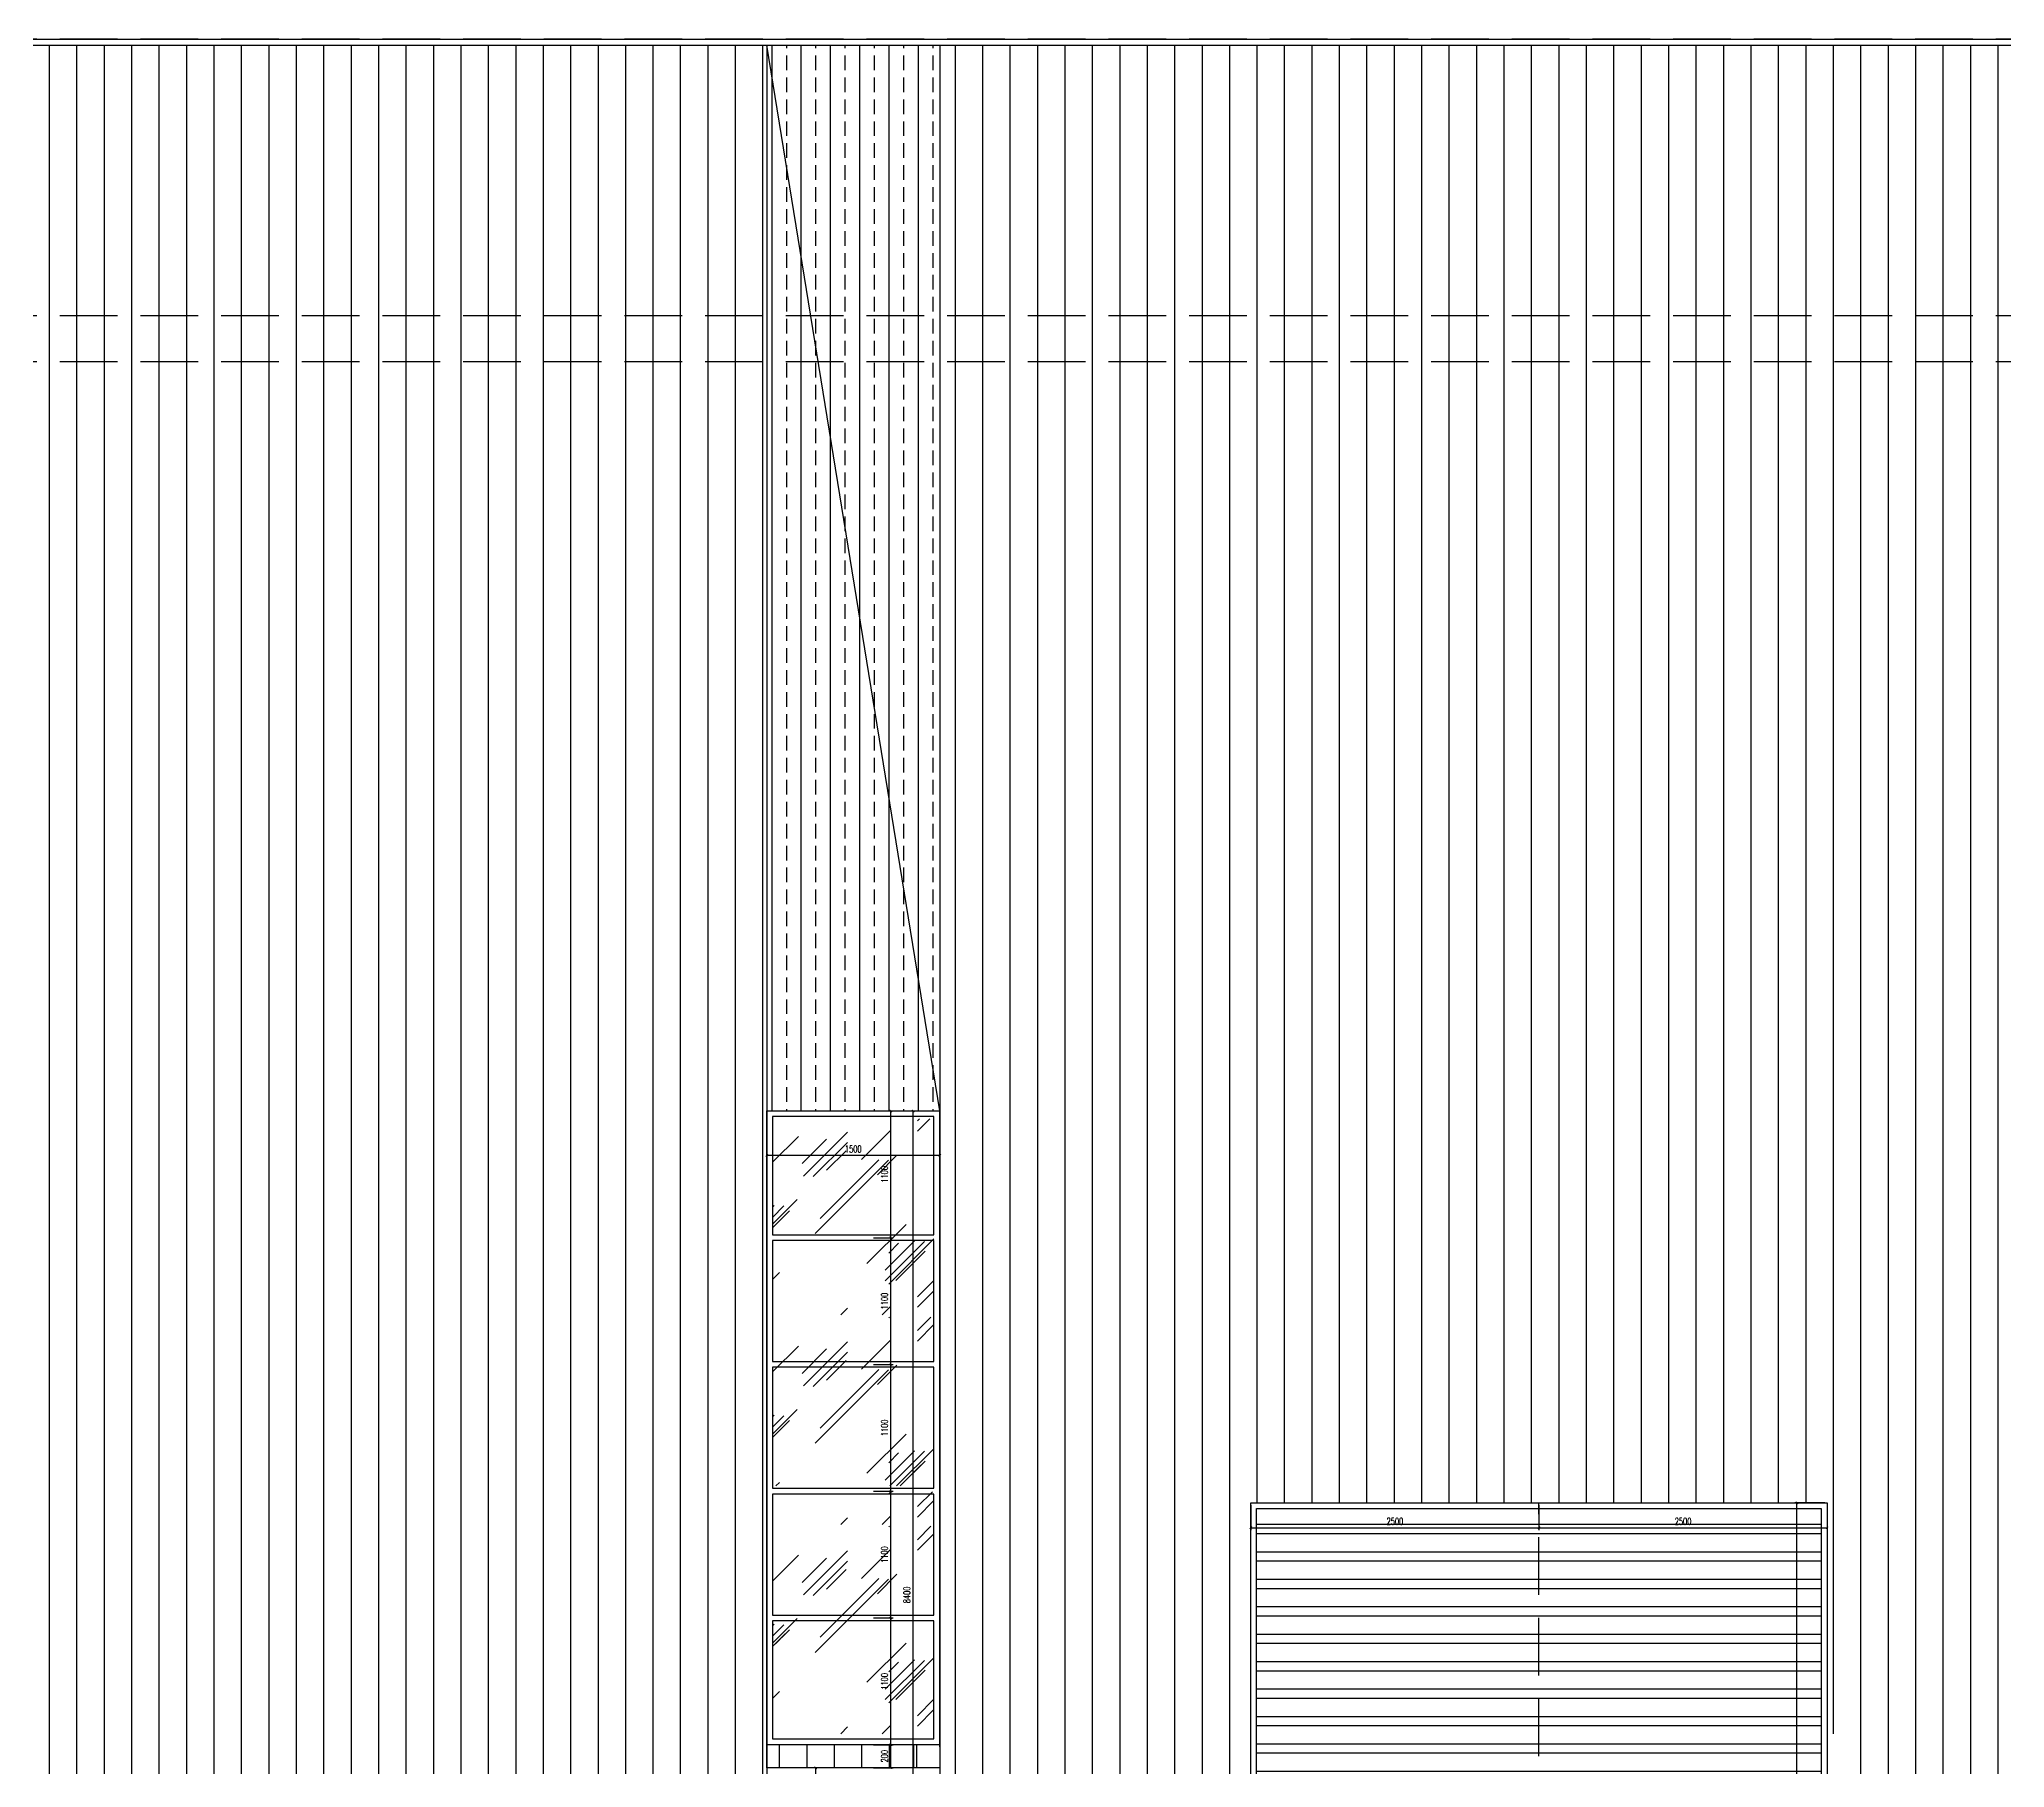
# Model space of a CAD drawing. Extents: x -2377130 to 293730, y -2 to 754590.
# Drawn here: x -893072 to -876018, y 519937 to 534937 of the extents above; entities that cross this region are included whole.
import ezdxf

# ---------------------------------------------------------------- set-up
doc = ezdxf.new("R2010")
doc.units = 0
doc.header["$LTSCALE"] = 1000
doc.header["$MEASUREMENT"] = 0
doc.linetypes.add('__DASH', pattern=[0.35, 0.25, -0.1])
doc.linetypes.add('DOTE', pattern=[2.42, 2, -0.2, 0.02, -0.2])
doc.layers.get('Defpoints').update_dxf_attribs({"color": 210})
for name, color, linetype in [('A-AXIS-DOTE', 14, 'DOTE'), ('A-HATCH-2', 251, 'Continuous'), ('A-LIN-V', 9, 'Continuous'), ('A-WINDOW', 140, 'Continuous'), ('A-门窗表显示尺寸', 160, 'Continuous'), ('AS-WALL', 40, 'Continuous')]:
    doc.layers.add(name, color=color, linetype=linetype)
doc.layers.add('A-WALL-HATCH', color=8, linetype='Continuous', lineweight=13)
doc.styles.add('_TCH_DIM_T3', font='SIMPLEX', dxfattribs={"width": 0.705882, "bigfont": 'GBCBIG'})
doc.styles.add('A-DIM_T3', font='SIMPLEX', dxfattribs={"width": 0.705882, "bigfont": 'GBCBIG'})
doc.dimstyles.new('_TCH_ARCH&&20', dxfattribs={"dimtxt": 59.5, "dimasz": 20, "dimexe": 20, "dimexo": 20, "dimgap": 25.25, "dimtad": 1, "dimdec": 0, "dimzin": 0, "dimdsep": 46, "dimtxsty": '_TCH_DIM_T3', "dimblk": 'ARCHTICK', "dimcen": 0.09, "dimclrt": 7, "dimazin": 2, "dimtfac": 1, "dimtdec": 0, "dimtix": 1, "dimtmove": 2, "dimatfit": 3, "dimfxl": 0, "dimtolj": 1, "dimtzin": 0, "dimarcsym": 0})
doc.dimstyles.new('A-DIM&&20', dxfattribs={"dimtxt": 59.5, "dimasz": 20, "dimexe": 20, "dimexo": 20, "dimgap": 25.25, "dimtad": 1, "dimdec": 0, "dimzin": 0, "dimdsep": 46, "dimtxsty": 'A-DIM_T3', "dimblk": 'ARCHTICK', "dimcen": 0.09, "dimclrt": 7, "dimazin": 2, "dimtfac": 1, "dimtdec": 0, "dimtix": 1, "dimtmove": 2, "dimatfit": 3, "dimfxl": 0, "dimtolj": 1, "dimtzin": 0, "dimarcsym": 0})

# ---------------------------------------------------------------- blocks, each defined once
blk = doc.blocks.new('_ArchTick')
at = {"color": 0, "linetype": 'ByBlock', "const_width": 0.4}
blk.add_lwpolyline([(-0.5, -0.5), (0.5, 0.5)], dxfattribs=at)
blk = doc.blocks.new('*D1000')
at = {"layer": 'A-门窗表显示尺寸', "color": 0, "lineweight": -2}
for p, q in [((-885833, 520137), (-885663, 520137)), ((-885683, 519937), (-885683, 520137)), ((-885833, 519937), (-885663, 519937))]:
    blk.add_line(p, q, dxfattribs=at)
at = {"layer": 'Defpoints', "color": 0}
for p in [(-885853, 520137), (-885683, 520137), (-885853, 519937)]:
    blk.add_point(p, dxfattribs=at)
at = {"layer": 'A-门窗表显示尺寸', "color": 0, "lineweight": -2, "xscale": 20, "yscale": 20, "zscale": 20}
for p, rotation in [((-885683, 520137), 90), ((-885683, 519937), 270)]:
    blk.add_blockref('_ArchTick', p, dxfattribs=dict(at, rotation=rotation))
at = {"layer": 'A-门窗表显示尺寸', "color": 7, "insert": (-885738, 520037), "char_height": 59.5, "attachment_point": 5, "rotation": 90, "style": '_TCH_DIM_T3'}
blk.add_mtext('\\A1;200', dxfattribs=at)
blk = doc.blocks.new('*D1001')
at = {"layer": 'A-门窗表显示尺寸', "color": 0, "lineweight": -2}
for p, q in [((-885833, 521237), (-885663, 521237)), ((-885683, 520137), (-885683, 521237)), ((-885833, 520137), (-885663, 520137))]:
    blk.add_line(p, q, dxfattribs=at)
at = {"layer": 'Defpoints', "color": 0}
for p in [(-885853, 521237), (-885683, 521237), (-885853, 520137)]:
    blk.add_point(p, dxfattribs=at)
at = {"layer": 'A-门窗表显示尺寸', "color": 0, "lineweight": -2, "xscale": 20, "yscale": 20, "zscale": 20}
for p, rotation in [((-885683, 521237), 90), ((-885683, 520137), 270)]:
    blk.add_blockref('_ArchTick', p, dxfattribs=dict(at, rotation=rotation))
at = {"layer": 'A-门窗表显示尺寸', "color": 7, "insert": (-885738, 520687), "char_height": 59.5, "attachment_point": 5, "rotation": 90, "style": '_TCH_DIM_T3'}
blk.add_mtext('\\A1;1100', dxfattribs=at)
blk = doc.blocks.new('*D1002')
at = {"layer": 'A-门窗表显示尺寸', "color": 0, "lineweight": -2}
for p, q in [((-885833, 522337), (-885663, 522337)), ((-885683, 521237), (-885683, 522337)), ((-885833, 521237), (-885663, 521237))]:
    blk.add_line(p, q, dxfattribs=at)
at = {"layer": 'Defpoints', "color": 0}
for p in [(-885853, 522337), (-885683, 522337), (-885853, 521237)]:
    blk.add_point(p, dxfattribs=at)
at = {"layer": 'A-门窗表显示尺寸', "color": 0, "lineweight": -2, "xscale": 20, "yscale": 20, "zscale": 20}
for p, rotation in [((-885683, 522337), 90), ((-885683, 521237), 270)]:
    blk.add_blockref('_ArchTick', p, dxfattribs=dict(at, rotation=rotation))
at = {"layer": 'A-门窗表显示尺寸', "color": 7, "insert": (-885738, 521787), "char_height": 59.5, "attachment_point": 5, "rotation": 90, "style": '_TCH_DIM_T3'}
blk.add_mtext('\\A1;1100', dxfattribs=at)
blk = doc.blocks.new('*D1003')
at = {"layer": 'A-门窗表显示尺寸', "color": 0, "lineweight": -2}
for p, q in [((-885833, 523437), (-885663, 523437)), ((-885683, 522337), (-885683, 523437)), ((-885833, 522337), (-885663, 522337))]:
    blk.add_line(p, q, dxfattribs=at)
at = {"layer": 'Defpoints', "color": 0}
for p in [(-885853, 523437), (-885683, 523437), (-885853, 522337)]:
    blk.add_point(p, dxfattribs=at)
at = {"layer": 'A-门窗表显示尺寸', "color": 0, "lineweight": -2, "xscale": 20, "yscale": 20, "zscale": 20}
for p, rotation in [((-885683, 523437), 90), ((-885683, 522337), 270)]:
    blk.add_blockref('_ArchTick', p, dxfattribs=dict(at, rotation=rotation))
at = {"layer": 'A-门窗表显示尺寸', "color": 7, "insert": (-885738, 522887), "char_height": 59.5, "attachment_point": 5, "rotation": 90, "style": '_TCH_DIM_T3'}
blk.add_mtext('\\A1;1100', dxfattribs=at)
blk = doc.blocks.new('*D1004')
at = {"layer": 'A-门窗表显示尺寸', "color": 0, "lineweight": -2}
for p, q in [((-885833, 524537), (-885663, 524537)), ((-885683, 523437), (-885683, 524537)), ((-885833, 523437), (-885663, 523437))]:
    blk.add_line(p, q, dxfattribs=at)
at = {"layer": 'Defpoints', "color": 0}
for p in [(-885853, 524537), (-885683, 524537), (-885853, 523437)]:
    blk.add_point(p, dxfattribs=at)
at = {"layer": 'A-门窗表显示尺寸', "color": 0, "lineweight": -2, "xscale": 20, "yscale": 20, "zscale": 20}
for p, rotation in [((-885683, 524537), 90), ((-885683, 523437), 270)]:
    blk.add_blockref('_ArchTick', p, dxfattribs=dict(at, rotation=rotation))
at = {"layer": 'A-门窗表显示尺寸', "color": 7, "insert": (-885738, 523987), "char_height": 59.5, "attachment_point": 5, "rotation": 90, "style": '_TCH_DIM_T3'}
blk.add_mtext('\\A1;1100', dxfattribs=at)
blk = doc.blocks.new('*D1005')
at = {"layer": 'A-门窗表显示尺寸', "color": 0, "lineweight": -2}
for p, q in [((-885833, 525637), (-885663, 525637)), ((-885683, 524537), (-885683, 525637)), ((-885833, 524537), (-885663, 524537))]:
    blk.add_line(p, q, dxfattribs=at)
at = {"layer": 'Defpoints', "color": 0}
for p in [(-885853, 525637), (-885683, 525637), (-885853, 524537)]:
    blk.add_point(p, dxfattribs=at)
at = {"layer": 'A-门窗表显示尺寸', "color": 0, "lineweight": -2, "xscale": 20, "yscale": 20, "zscale": 20}
for p, rotation in [((-885683, 525637), 90), ((-885683, 524537), 270)]:
    blk.add_blockref('_ArchTick', p, dxfattribs=dict(at, rotation=rotation))
at = {"layer": 'A-门窗表显示尺寸', "color": 7, "insert": (-885738, 525087), "char_height": 59.5, "attachment_point": 5, "rotation": 90, "style": '_TCH_DIM_T3'}
blk.add_mtext('\\A1;1100', dxfattribs=at)
blk = doc.blocks.new('*D1006')
at = {"layer": 'A-门窗表显示尺寸', "color": 0, "lineweight": -2}
for p, q in [((-885813, 525637), (-885469, 525637)), ((-885489, 517237), (-885489, 525637)), ((-885813, 517237), (-885469, 517237))]:
    blk.add_line(p, q, dxfattribs=at)
at = {"layer": 'Defpoints', "color": 0}
for p in [(-885833, 525637), (-885489, 525637), (-885833, 517237)]:
    blk.add_point(p, dxfattribs=at)
at = {"layer": 'A-门窗表显示尺寸', "color": 0, "lineweight": -2, "xscale": 20, "yscale": 20, "zscale": 20}
for p, rotation in [((-885489, 525637), 90), ((-885489, 517237), 270)]:
    blk.add_blockref('_ArchTick', p, dxfattribs=dict(at, rotation=rotation))
at = {"layer": 'A-门窗表显示尺寸', "color": 7, "insert": (-885544, 521437), "char_height": 59.5, "attachment_point": 5, "rotation": 90, "style": '_TCH_DIM_T3'}
blk.add_mtext('\\A1;8400', dxfattribs=at)
blk = doc.blocks.new('*D1007')
at = {"layer": 'A-门窗表显示尺寸', "color": 0, "lineweight": -2}
for p, q in [((-886759, 525103), (-886759, 525272)), ((-886759, 525252), (-885259, 525252)), ((-885259, 525103), (-885259, 525272))]:
    blk.add_line(p, q, dxfattribs=at)
at = {"layer": 'Defpoints', "color": 0}
for p in [(-885259, 525252), (-886759, 525083), (-885259, 525083)]:
    blk.add_point(p, dxfattribs=at)
at = {"layer": 'A-门窗表显示尺寸', "color": 0, "lineweight": -2, "xscale": 20, "yscale": 20, "zscale": 20, "rotation": 180}
blk.add_blockref('_ArchTick', (-886759, 525252), dxfattribs=at)
at = {"layer": 'A-门窗表显示尺寸', "color": 0, "lineweight": -2, "xscale": 20, "yscale": 20, "zscale": 20}
blk.add_blockref('_ArchTick', (-885259, 525252), dxfattribs=at)
at = {"layer": 'A-门窗表显示尺寸', "color": 7, "insert": (-886009, 525307), "char_height": 59.5, "attachment_point": 5, "style": 'A-DIM_T3'}
blk.add_mtext('\\A1;1500', dxfattribs=at)
blk = doc.blocks.new('*D1008')
at = {"layer": 'A-门窗表显示尺寸', "color": 0, "lineweight": -2}
for p, q in [((-886199, 519937), (-886355, 519937)), ((-886335, 517237), (-886335, 519937)), ((-886199, 517237), (-886355, 517237))]:
    blk.add_line(p, q, dxfattribs=at)
at = {"layer": 'Defpoints', "color": 0}
for p in [(-886335, 519937), (-886179, 519937), (-886179, 517237)]:
    blk.add_point(p, dxfattribs=at)
at = {"layer": 'A-门窗表显示尺寸', "color": 0, "lineweight": -2, "xscale": 20, "yscale": 20, "zscale": 20}
for p, rotation in [((-886335, 519937), 90), ((-886335, 517237), 270)]:
    blk.add_blockref('_ArchTick', p, dxfattribs=dict(at, rotation=rotation))
at = {"layer": 'A-门窗表显示尺寸', "color": 7, "insert": (-886390, 518587), "char_height": 59.5, "attachment_point": 5, "rotation": 90, "style": 'A-DIM_T3'}
blk.add_mtext('\\A1;2700', dxfattribs=at)
blk = doc.blocks.new('*D1012')
at = {"layer": 'A-门窗表显示尺寸', "color": 0, "lineweight": -2}
for p, q in [((-880059, 522217), (-880059, 522000)), ((-877559, 522217), (-877559, 522000)), ((-880059, 522020), (-877559, 522020))]:
    blk.add_line(p, q, dxfattribs=at)
at = {"layer": 'Defpoints', "color": 0}
for p in [(-880059, 522237), (-877559, 522237), (-877559, 522020)]:
    blk.add_point(p, dxfattribs=at)
at = {"layer": 'A-门窗表显示尺寸', "color": 0, "lineweight": -2, "xscale": 20, "yscale": 20, "zscale": 20, "rotation": 180}
blk.add_blockref('_ArchTick', (-880059, 522020), dxfattribs=at)
at = {"layer": 'A-门窗表显示尺寸', "color": 0, "lineweight": -2, "xscale": 20, "yscale": 20, "zscale": 20}
blk.add_blockref('_ArchTick', (-877559, 522020), dxfattribs=at)
at = {"layer": 'A-门窗表显示尺寸', "color": 7, "insert": (-878809, 522075), "char_height": 59.5, "attachment_point": 5, "style": 'A-DIM_T3'}
blk.add_mtext('\\A1;2500', dxfattribs=at)
blk = doc.blocks.new('*D1013')
at = {"layer": 'A-门窗表显示尺寸', "color": 0, "lineweight": -2}
for p, q in [((-882559, 522217), (-882559, 522000)), ((-880059, 522217), (-880059, 522000)), ((-882559, 522020), (-880059, 522020))]:
    blk.add_line(p, q, dxfattribs=at)
at = {"layer": 'Defpoints', "color": 0}
for p in [(-882559, 522237), (-880059, 522237), (-880059, 522020)]:
    blk.add_point(p, dxfattribs=at)
at = {"layer": 'A-门窗表显示尺寸', "color": 0, "lineweight": -2, "xscale": 20, "yscale": 20, "zscale": 20, "rotation": 180}
blk.add_blockref('_ArchTick', (-882559, 522020), dxfattribs=at)
at = {"layer": 'A-门窗表显示尺寸', "color": 0, "lineweight": -2, "xscale": 20, "yscale": 20, "zscale": 20}
blk.add_blockref('_ArchTick', (-880059, 522020), dxfattribs=at)
at = {"layer": 'A-门窗表显示尺寸', "color": 7, "insert": (-881309, 522075), "char_height": 59.5, "attachment_point": 5, "style": 'A-DIM_T3'}
blk.add_mtext('\\A1;2500', dxfattribs=at)
blk = doc.blocks.new('*D1014')
at = {"layer": 'A-门窗表显示尺寸', "color": 0, "lineweight": -2}
for p, q in [((-877579, 522237), (-877840, 522237)), ((-877820, 517237), (-877820, 522237)), ((-877579, 517237), (-877840, 517237))]:
    blk.add_line(p, q, dxfattribs=at)
at = {"layer": 'Defpoints', "color": 0}
for p in [(-877820, 522237), (-877559, 522237), (-877559, 517237)]:
    blk.add_point(p, dxfattribs=at)
at = {"layer": 'A-门窗表显示尺寸', "color": 0, "lineweight": -2, "xscale": 20, "yscale": 20, "zscale": 20}
for p, rotation in [((-877820, 522237), 90), ((-877820, 517237), 270)]:
    blk.add_blockref('_ArchTick', p, dxfattribs=dict(at, rotation=rotation))
at = {"layer": 'A-门窗表显示尺寸', "color": 7, "insert": (-877875, 519737), "char_height": 59.5, "attachment_point": 5, "rotation": 90, "style": 'A-DIM_T3'}
blk.add_mtext('\\A1;5000', dxfattribs=at)

msp = doc.modelspace()

# ---------------------------------------------------------------- hatches: boundary and pattern name
at = {"layer": 'A-HATCH-2'}
h = msp.add_hatch(dxfattribs=at)
h.set_pattern_fill('ANSI32', color=8, scale=50, angle=45)
h.set_pattern_definition([(180, (760920.83, 0), (-1e-14, -238.125), []), (180, (760841.46, 79.38), (-1e-14, -238.125), [])])
h.paths.add_polyline_path([(-882509.3, 522187.5), (-877609.3, 522187.5), (-877609.3, 517287.5), (-882509.3, 517287.5)])
h = msp.add_hatch(dxfattribs=at)
h.set_pattern_fill('ANSI31', color=8, scale=150, angle=45)
h.set_pattern_definition([(90, (853331.07, -100), (-238.125, 0), [])])
h.paths.add_polyline_path([(-886759.3, 520137.5), (-885259.3, 520137.5), (-885259.3, 519937.5), (-886759.3, 519937.5)])
at = {"layer": 'A-WALL-HATCH'}
h = msp.add_hatch(dxfattribs=at)
h.set_pattern_fill('玻璃2', color=8, scale=100)
h.set_pattern_definition([(45, (3867201.1, 40), (0, 1527.35065), [600, -360, 600, -360, 240, -523.28157]), (45, (3867171.1, 70), (0, 1527.35065), [480, -600, 360, -360, 420, -463.28157]), (45, (3867171.1, 160), (0, 1527.35065), [360, -720, 240, -360, 540, -463.28157]), (45, (3867261.1, 70), (0, 1527.35065), [360, -720, 300, -1303.2815]), (45, (3867351.1, 160), (0, 1527.35065), [180, -900, 120, -1483.2815]), (45, (3867201.1, 310), (0, 1527.35065), [120, -900, 120, -480, 300, -763.28157]), (45, (3867741.1, 220), (0, 1527.35065), [600, -900, 720, -475.28157]), (45, (3867741.1, 130), (0, 1527.35065), [840, -600, 900, -355.28157]), (45, (3867891.1, 250), (0, -1697.05627), [600, -840, 480, -763.28157]), (45, (3867801.1, 430), (0, 1527.35065), [300, -1200, 360, -823.28157]), (45, (3867981.1, 340), (0, 1527.35065), [240, -1200, 240, -1003.2815])])
h.paths.add_polyline_path([(-886709.3, 523867.5), (-885309.3, 523867.5), (-885309.3, 525567.5), (-886709.3, 525567.5)])
h = msp.add_hatch(dxfattribs=at)
h.set_pattern_fill('玻璃2', color=8, scale=100)
h.set_pattern_definition([(45, (3867201.1, -1780), (0, 1527.35065), [600, -360, 600, -360, 240, -523.28157]), (45, (3867171.1, -1750), (0, 1527.35065), [480, -600, 360, -360, 420, -463.28157]), (45, (3867171.1, -1660), (0, 1527.35065), [360, -720, 240, -360, 540, -463.28157]), (45, (3867261.1, -1750), (0, 1527.35065), [360, -720, 300, -1303.2815]), (45, (3867351.1, -1660), (0, 1527.35065), [180, -900, 120, -1483.2815]), (45, (3867201.1, -1510), (0, 1527.35065), [120, -900, 120, -480, 300, -763.28157]), (45, (3867741.1, -1600), (0, 1527.35065), [600, -900, 720, -475.28157]), (45, (3867741.1, -1690), (0, 1527.35065), [840, -600, 900, -355.28157]), (45, (3867891.1, -1570), (0, -1697.05627), [600, -840, 480, -763.28157]), (45, (3867801.1, -1390), (0, 1527.35065), [300, -1200, 360, -823.28157]), (45, (3867981.1, -1480), (0, 1527.35065), [240, -1200, 240, -1003.2815])])
h.paths.add_polyline_path([(-885309.3, 522332.5), (-886709.3, 522332.5), (-886709.3, 522047.5), (-885309.3, 522047.5)])
h.paths.add_polyline_path([(-886709.3, 522382.5), (-885309.3, 522382.5), (-885309.3, 523847.5), (-886709.3, 523847.5)])
h = msp.add_hatch(dxfattribs=at)
h.set_pattern_fill('玻璃2', color=8, scale=100)
h.set_pattern_definition([(45, (3867201.1, -3595), (0, 1527.35065), [600, -360, 600, -360, 240, -523.28157]), (45, (3867171.1, -3565), (0, 1527.35065), [480, -600, 360, -360, 420, -463.28157]), (45, (3867171.1, -3475), (0, 1527.35065), [360, -720, 240, -360, 540, -463.28157]), (45, (3867261.1, -3565), (0, 1527.35065), [360, -720, 300, -1303.2815]), (45, (3867351.1, -3475), (0, 1527.35065), [180, -900, 120, -1483.2815]), (45, (3867201.1, -3325), (0, 1527.35065), [120, -900, 120, -480, 300, -763.28157]), (45, (3867741.1, -3415), (0, 1527.35065), [600, -900, 720, -475.28157]), (45, (3867741.1, -3505), (0, 1527.35065), [840, -600, 900, -355.28157]), (45, (3867891.1, -3385), (0, -1697.05627), [600, -840, 480, -763.28157]), (45, (3867801.1, -3205), (0, 1527.35065), [300, -1200, 360, -823.28157]), (45, (3867981.1, -3295), (0, 1527.35065), [240, -1200, 240, -1003.2815])])
h.paths.add_polyline_path([(-886709.3, 520232.5), (-885309.3, 520232.5), (-885309.3, 522032.5), (-886709.3, 522032.5)])

# ---------------------------------------------------------------- linework, layer by layer
at = {"layer": 'A-AXIS-DOTE', "color": 8, "linetype": '__DASH', "ltscale": 2}
for p, q in [((-738393.5, 534937.5), (-910418.5, 534937.5)), ((-738393.5, 532537.5), (-910418.5, 532537.5)), ((-738393.5, 532137.5), (-910418.5, 532137.5)), ((-880059.3, 517237.5), (-880059.3, 522237.5))]:
    msp.add_line(p, q, dxfattribs=at)
at = {"layer": 'A-HATCH-2', "color": 8, "linetype": 'Continuous'}
for p, q in [((-892983.9, 517237.5), (-892983.9, 534887.5)), ((-892745.7, 517237.5), (-892745.7, 534887.5)), ((-892507.6, 517237.5), (-892507.6, 534887.5)), ((-892269.5, 517237.5), (-892269.5, 534887.5)), ((-892031.4, 517237.5), (-892031.4, 534887.5)), ((-891793.2, 517237.5), (-891793.2, 534887.5)), ((-891555.1, 517237.5), (-891555.1, 534887.5)), ((-891317, 517237.5), (-891317, 534887.5)), ((-891078.9, 517237.5), (-891078.9, 534887.5)), ((-890840.7, 517237.5), (-890840.7, 534887.5)), ((-890602.6, 517237.5), (-890602.6, 534887.5)), ((-890364.5, 517237.5), (-890364.5, 534887.5)), ((-890126.4, 517237.5), (-890126.4, 534887.5)), ((-889888.2, 517237.5), (-889888.2, 534887.5)), ((-889650.1, 517237.5), (-889650.1, 534887.5)), ((-889412, 517237.5), (-889412, 534887.5)), ((-889173.9, 517237.5), (-889173.9, 534887.5)), ((-888935.7, 517237.5), (-888935.7, 534887.5)), ((-888697.6, 517237.5), (-888697.6, 534887.5)), ((-888459.5, 517237.5), (-888459.5, 534887.5)), ((-888221.4, 517237.5), (-888221.4, 534887.5)), ((-887983.2, 517237.5), (-887983.2, 534887.5)), ((-887745.1, 517237.5), (-887745.1, 534887.5)), ((-887507, 517237.5), (-887507, 534887.5)), ((-887268.9, 517237.5), (-887268.9, 534887.5)), ((-887030.7, 517237.5), (-887030.7, 534887.5)), ((-886792.6, 517237.5), (-886792.6, 534887.5)), ((-886714, 525637.5), (-886714, 534887.5)), ((-886587, 534860.5), (-886587, 534887.5)), ((-886460, 525637.5), (-886460, 534887.5)), ((-886333, 534860.5), (-886333, 534887.5)), ((-886206, 525637.5), (-886206, 534887.5)), ((-886079, 534860.5), (-886079, 534887.5)), ((-885952, 525637.5), (-885952, 534887.5)), ((-885825, 534860.5), (-885825, 534887.5)), ((-885698, 525637.5), (-885698, 534887.5)), ((-885571, 534860.5), (-885571, 534887.5)), ((-885444, 525637.5), (-885444, 534887.5)), ((-885317, 534860.5), (-885317, 534887.5)), ((-885123.3, 517237.5), (-885123.3, 534887.5)), ((-884885.2, 517237.5), (-884885.2, 534887.5)), ((-884647.1, 517237.5), (-884647.1, 534887.5)), ((-884408.9, 517237.5), (-884408.9, 534887.5)), ((-884170.8, 517237.5), (-884170.8, 534887.5)), ((-883932.7, 517237.5), (-883932.7, 534887.5)), ((-883694.6, 517237.5), (-883694.6, 534887.5)), ((-883456.4, 517237.5), (-883456.4, 534887.5)), ((-883218.3, 517237.5), (-883218.3, 534887.5)), ((-882980.2, 517237.5), (-882980.2, 534887.5)), ((-882742.1, 517237.5), (-882742.1, 534887.5)), ((-882503.9, 522237.5), (-882503.9, 534887.5)), ((-882265.8, 522237.5), (-882265.8, 534887.5)), ((-882027.7, 522237.5), (-882027.7, 534887.5)), ((-881789.6, 522237.5), (-881789.6, 534887.5)), ((-881551.4, 522237.5), (-881551.4, 534887.5)), ((-881313.3, 522237.5), (-881313.3, 534887.5)), ((-881075.2, 522237.5), (-881075.2, 534887.5)), ((-880837.1, 522237.5), (-880837.1, 534887.5)), ((-880598.9, 522237.5), (-880598.9, 534887.5)), ((-880360.8, 522237.5), (-880360.8, 534887.5)), ((-880122.7, 522237.5), (-880122.7, 534887.5)), ((-879884.6, 522237.5), (-879884.6, 534887.5)), ((-879646.4, 522237.5), (-879646.4, 534887.5)), ((-879408.3, 522237.5), (-879408.3, 534887.5)), ((-879170.2, 522237.5), (-879170.2, 534887.5)), ((-878932.1, 522237.5), (-878932.1, 534887.5)), ((-878693.9, 522237.5), (-878693.9, 534887.5)), ((-878455.8, 522237.5), (-878455.8, 534887.5)), ((-878217.7, 522237.5), (-878217.7, 534887.5)), ((-877979.6, 522237.5), (-877979.6, 534887.5)), ((-877741.4, 522237.5), (-877741.4, 534887.5)), ((-877503.3, 520230.5), (-877503.3, 534887.5)), ((-877265.2, 517237.5), (-877265.2, 534887.5)), ((-877027.1, 517237.5), (-877027.1, 534887.5)), ((-876788.9, 517237.5), (-876788.9, 534887.5)), ((-876550.8, 517237.5), (-876550.8, 534887.5)), ((-876312.7, 517237.5), (-876312.7, 534887.5)), ((-876074.6, 517237.5), (-876074.6, 534887.5)), ((-886587, 534670), (-886587, 534797)), ((-886333, 534670), (-886333, 534797)), ((-886079, 534670), (-886079, 534797)), ((-885825, 534670), (-885825, 534797)), ((-885571, 534670), (-885571, 534797)), ((-885317, 534670), (-885317, 534797)), ((-886587, 534479.5), (-886587, 534606.5)), ((-886333, 534479.5), (-886333, 534606.5)), ((-886079, 534479.5), (-886079, 534606.5)), ((-885825, 534479.5), (-885825, 534606.5)), ((-885571, 534479.5), (-885571, 534606.5)), ((-885317, 534479.5), (-885317, 534606.5)), ((-886587, 534289), (-886587, 534416)), ((-886333, 534289), (-886333, 534416)), ((-886079, 534289), (-886079, 534416)), ((-885825, 534289), (-885825, 534416)), ((-885571, 534289), (-885571, 534416)), ((-885317, 534289), (-885317, 534416)), ((-886587, 534098.5), (-886587, 534225.5)), ((-886333, 534098.5), (-886333, 534225.5)), ((-886079, 534098.5), (-886079, 534225.5)), ((-885825, 534098.5), (-885825, 534225.5)), ((-885571, 534098.5), (-885571, 534225.5)), ((-885317, 534098.5), (-885317, 534225.5)), ((-886587, 533908), (-886587, 534035)), ((-886333, 533908), (-886333, 534035)), ((-886079, 533908), (-886079, 534035)), ((-885825, 533908), (-885825, 534035)), ((-885571, 533908), (-885571, 534035)), ((-885317, 533908), (-885317, 534035)), ((-886587, 533717.5), (-886587, 533844.5)), ((-886333, 533717.5), (-886333, 533844.5)), ((-886079, 533717.5), (-886079, 533844.5)), ((-885825, 533717.5), (-885825, 533844.5)), ((-885571, 533717.5), (-885571, 533844.5)), ((-885317, 533717.5), (-885317, 533844.5)), ((-886587, 533527), (-886587, 533654)), ((-886333, 533527), (-886333, 533654)), ((-886079, 533527), (-886079, 533654)), ((-885825, 533527), (-885825, 533654)), ((-885571, 533527), (-885571, 533654)), ((-885317, 533527), (-885317, 533654)), ((-886587, 533336.5), (-886587, 533463.5)), ((-886333, 533336.5), (-886333, 533463.5)), ((-886079, 533336.5), (-886079, 533463.5)), ((-885825, 533336.5), (-885825, 533463.5)), ((-885571, 533336.5), (-885571, 533463.5)), ((-885317, 533336.5), (-885317, 533463.5)), ((-886587, 533146), (-886587, 533273)), ((-886333, 533146), (-886333, 533273)), ((-886079, 533146), (-886079, 533273)), ((-885825, 533146), (-885825, 533273)), ((-885571, 533146), (-885571, 533273)), ((-885317, 533146), (-885317, 533273)), ((-886587, 532955.5), (-886587, 533082.5)), ((-886333, 532955.5), (-886333, 533082.5)), ((-886079, 532955.5), (-886079, 533082.5)), ((-885825, 532955.5), (-885825, 533082.5)), ((-885571, 532955.5), (-885571, 533082.5)), ((-885317, 532955.5), (-885317, 533082.5)), ((-886587, 532765), (-886587, 532892)), ((-886333, 532765), (-886333, 532892)), ((-886079, 532765), (-886079, 532892)), ((-885825, 532765), (-885825, 532892)), ((-885571, 532765), (-885571, 532892)), ((-885317, 532765), (-885317, 532892)), ((-886587, 532574.5), (-886587, 532701.5)), ((-886333, 532574.5), (-886333, 532701.5)), ((-886079, 532574.5), (-886079, 532701.5)), ((-885825, 532574.5), (-885825, 532701.5)), ((-885571, 532574.5), (-885571, 532701.5)), ((-885317, 532574.5), (-885317, 532701.5)), ((-886587, 532384), (-886587, 532511)), ((-886333, 532384), (-886333, 532511)), ((-886079, 532384), (-886079, 532511)), ((-885825, 532384), (-885825, 532511)), ((-885571, 532384), (-885571, 532511)), ((-885317, 532384), (-885317, 532511)), ((-886587, 532193.5), (-886587, 532320.5)), ((-886333, 532193.5), (-886333, 532320.5)), ((-886079, 532193.5), (-886079, 532320.5)), ((-885825, 532193.5), (-885825, 532320.5)), ((-885571, 532193.5), (-885571, 532320.5)), ((-885317, 532193.5), (-885317, 532320.5)), ((-886587, 532003), (-886587, 532130)), ((-886333, 532003), (-886333, 532130)), ((-886079, 532003), (-886079, 532130)), ((-885825, 532003), (-885825, 532130)), ((-885571, 532003), (-885571, 532130)), ((-885317, 532003), (-885317, 532130)), ((-886587, 531812.5), (-886587, 531939.5)), ((-886333, 531812.5), (-886333, 531939.5)), ((-886079, 531812.5), (-886079, 531939.5)), ((-885825, 531812.5), (-885825, 531939.5)), ((-885571, 531812.5), (-885571, 531939.5)), ((-885317, 531812.5), (-885317, 531939.5)), ((-886587, 531622), (-886587, 531749)), ((-886333, 531622), (-886333, 531749)), ((-886079, 531622), (-886079, 531749)), ((-885825, 531622), (-885825, 531749)), ((-885571, 531622), (-885571, 531749)), ((-885317, 531622), (-885317, 531749)), ((-886587, 531431.5), (-886587, 531558.5)), ((-886333, 531431.5), (-886333, 531558.5)), ((-886079, 531431.5), (-886079, 531558.5)), ((-885825, 531431.5), (-885825, 531558.5)), ((-885571, 531431.5), (-885571, 531558.5)), ((-885317, 531431.5), (-885317, 531558.5)), ((-886587, 531241), (-886587, 531368)), ((-886333, 531241), (-886333, 531368)), ((-886079, 531241), (-886079, 531368)), ((-885825, 531241), (-885825, 531368)), ((-885571, 531241), (-885571, 531368)), ((-885317, 531241), (-885317, 531368)), ((-886587, 531050.5), (-886587, 531177.5)), ((-886333, 531050.5), (-886333, 531177.5)), ((-886079, 531050.5), (-886079, 531177.5)), ((-885825, 531050.5), (-885825, 531177.5)), ((-885571, 531050.5), (-885571, 531177.5)), ((-885317, 531050.5), (-885317, 531177.5)), ((-886587, 530860), (-886587, 530987)), ((-886333, 530860), (-886333, 530987)), ((-886079, 530860), (-886079, 530987)), ((-885825, 530860), (-885825, 530987)), ((-885571, 530860), (-885571, 530987)), ((-885317, 530860), (-885317, 530987)), ((-886587, 530669.5), (-886587, 530796.5)), ((-886333, 530669.5), (-886333, 530796.5)), ((-886079, 530669.5), (-886079, 530796.5)), ((-885825, 530669.5), (-885825, 530796.5)), ((-885571, 530669.5), (-885571, 530796.5)), ((-885317, 530669.5), (-885317, 530796.5)), ((-886587, 530479), (-886587, 530606)), ((-886333, 530479), (-886333, 530606)), ((-886079, 530479), (-886079, 530606)), ((-885825, 530479), (-885825, 530606)), ((-885571, 530479), (-885571, 530606)), ((-885317, 530479), (-885317, 530606)), ((-886587, 530288.5), (-886587, 530415.5)), ((-886333, 530288.5), (-886333, 530415.5)), ((-886079, 530288.5), (-886079, 530415.5)), ((-885825, 530288.5), (-885825, 530415.5)), ((-885571, 530288.5), (-885571, 530415.5)), ((-885317, 530288.5), (-885317, 530415.5)), ((-886587, 530098), (-886587, 530225)), ((-886333, 530098), (-886333, 530225)), ((-886079, 530098), (-886079, 530225)), ((-885825, 530098), (-885825, 530225)), ((-885571, 530098), (-885571, 530225)), ((-885317, 530098), (-885317, 530225)), ((-886587, 529907.5), (-886587, 530034.5)), ((-886333, 529907.5), (-886333, 530034.5)), ((-886079, 529907.5), (-886079, 530034.5)), ((-885825, 529907.5), (-885825, 530034.5)), ((-885571, 529907.5), (-885571, 530034.5)), ((-885317, 529907.5), (-885317, 530034.5)), ((-886587, 529717), (-886587, 529844)), ((-886333, 529717), (-886333, 529844)), ((-886079, 529717), (-886079, 529844)), ((-885825, 529717), (-885825, 529844)), ((-885571, 529717), (-885571, 529844)), ((-885317, 529717), (-885317, 529844)), ((-886587, 529526.5), (-886587, 529653.5)), ((-886333, 529526.5), (-886333, 529653.5)), ((-886079, 529526.5), (-886079, 529653.5)), ((-885825, 529526.5), (-885825, 529653.5)), ((-885571, 529526.5), (-885571, 529653.5)), ((-885317, 529526.5), (-885317, 529653.5)), ((-886587, 529336), (-886587, 529463)), ((-886333, 529336), (-886333, 529463)), ((-886079, 529336), (-886079, 529463)), ((-885825, 529336), (-885825, 529463)), ((-885571, 529336), (-885571, 529463)), ((-885317, 529336), (-885317, 529463)), ((-886587, 529145.5), (-886587, 529272.5)), ((-886333, 529145.5), (-886333, 529272.5)), ((-886079, 529145.5), (-886079, 529272.5)), ((-885825, 529145.5), (-885825, 529272.5)), ((-885571, 529145.5), (-885571, 529272.5)), ((-885317, 529145.5), (-885317, 529272.5)), ((-886587, 528955), (-886587, 529082)), ((-886333, 528955), (-886333, 529082)), ((-886079, 528955), (-886079, 529082)), ((-885825, 528955), (-885825, 529082)), ((-885571, 528955), (-885571, 529082)), ((-885317, 528955), (-885317, 529082)), ((-886587, 528764.5), (-886587, 528891.5)), ((-886333, 528764.5), (-886333, 528891.5)), ((-886079, 528764.5), (-886079, 528891.5)), ((-885825, 528764.5), (-885825, 528891.5)), ((-885571, 528764.5), (-885571, 528891.5)), ((-885317, 528764.5), (-885317, 528891.5)), ((-886587, 528574), (-886587, 528701)), ((-886333, 528574), (-886333, 528701)), ((-886079, 528574), (-886079, 528701)), ((-885825, 528574), (-885825, 528701)), ((-885571, 528574), (-885571, 528701)), ((-885317, 528574), (-885317, 528701)), ((-886587, 528383.5), (-886587, 528510.5)), ((-886333, 528383.5), (-886333, 528510.5)), ((-886079, 528383.5), (-886079, 528510.5)), ((-885825, 528383.5), (-885825, 528510.5)), ((-885571, 528383.5), (-885571, 528510.5)), ((-885317, 528383.5), (-885317, 528510.5)), ((-886587, 528193), (-886587, 528320)), ((-886333, 528193), (-886333, 528320)), ((-886079, 528193), (-886079, 528320)), ((-885825, 528193), (-885825, 528320)), ((-885571, 528193), (-885571, 528320)), ((-885317, 528193), (-885317, 528320)), ((-886587, 528002.5), (-886587, 528129.5)), ((-886333, 528002.5), (-886333, 528129.5)), ((-886079, 528002.5), (-886079, 528129.5)), ((-885825, 528002.5), (-885825, 528129.5)), ((-885571, 528002.5), (-885571, 528129.5)), ((-885317, 528002.5), (-885317, 528129.5)), ((-886587, 527812), (-886587, 527939)), ((-886333, 527812), (-886333, 527939)), ((-886079, 527812), (-886079, 527939)), ((-885825, 527812), (-885825, 527939)), ((-885571, 527812), (-885571, 527939)), ((-885317, 527812), (-885317, 527939)), ((-886587, 527621.5), (-886587, 527748.5)), ((-886333, 527621.5), (-886333, 527748.5)), ((-886079, 527621.5), (-886079, 527748.5)), ((-885825, 527621.5), (-885825, 527748.5)), ((-885571, 527621.5), (-885571, 527748.5)), ((-885317, 527621.5), (-885317, 527748.5)), ((-886587, 527431), (-886587, 527558)), ((-886333, 527431), (-886333, 527558)), ((-886079, 527431), (-886079, 527558)), ((-885825, 527431), (-885825, 527558)), ((-885571, 527431), (-885571, 527558)), ((-885317, 527431), (-885317, 527558)), ((-886587, 527240.5), (-886587, 527367.5)), ((-886333, 527240.5), (-886333, 527367.5)), ((-886079, 527240.5), (-886079, 527367.5)), ((-885825, 527240.5), (-885825, 527367.5)), ((-885571, 527240.5), (-885571, 527367.5)), ((-885317, 527240.5), (-885317, 527367.5)), ((-886587, 527050), (-886587, 527177)), ((-886333, 527050), (-886333, 527177)), ((-886079, 527050), (-886079, 527177)), ((-885825, 527050), (-885825, 527177)), ((-885571, 527050), (-885571, 527177)), ((-885317, 527050), (-885317, 527177)), ((-886587, 526859.5), (-886587, 526986.5)), ((-886333, 526859.5), (-886333, 526986.5)), ((-886079, 526859.5), (-886079, 526986.5)), ((-885825, 526859.5), (-885825, 526986.5)), ((-885571, 526859.5), (-885571, 526986.5)), ((-885317, 526859.5), (-885317, 526986.5)), ((-886587, 526669), (-886587, 526796)), ((-886333, 526669), (-886333, 526796)), ((-886079, 526669), (-886079, 526796)), ((-885825, 526669), (-885825, 526796)), ((-885571, 526669), (-885571, 526796)), ((-885317, 526669), (-885317, 526796)), ((-886587, 526478.5), (-886587, 526605.5)), ((-886333, 526478.5), (-886333, 526605.5)), ((-886079, 526478.5), (-886079, 526605.5)), ((-885825, 526478.5), (-885825, 526605.5)), ((-885571, 526478.5), (-885571, 526605.5)), ((-885317, 526478.5), (-885317, 526605.5)), ((-886587, 526288), (-886587, 526415)), ((-886333, 526288), (-886333, 526415)), ((-886079, 526288), (-886079, 526415)), ((-885825, 526288), (-885825, 526415)), ((-885571, 526288), (-885571, 526415)), ((-885317, 526288), (-885317, 526415)), ((-886587, 526097.5), (-886587, 526224.5)), ((-886333, 526097.5), (-886333, 526224.5)), ((-886079, 526097.5), (-886079, 526224.5)), ((-885825, 526097.5), (-885825, 526224.5)), ((-885571, 526097.5), (-885571, 526224.5)), ((-885317, 526097.5), (-885317, 526224.5)), ((-886587, 525907), (-886587, 526034)), ((-886333, 525907), (-886333, 526034)), ((-886079, 525907), (-886079, 526034)), ((-885825, 525907), (-885825, 526034)), ((-885571, 525907), (-885571, 526034)), ((-885317, 525907), (-885317, 526034)), ((-886587, 525716.5), (-886587, 525843.5)), ((-886333, 525716.5), (-886333, 525843.5)), ((-886079, 525716.5), (-886079, 525843.5)), ((-885825, 525716.5), (-885825, 525843.5)), ((-885571, 525716.5), (-885571, 525843.5)), ((-885317, 525716.5), (-885317, 525843.5)), ((-886587, 525637.5), (-886587, 525653)), ((-886333, 525637.5), (-886333, 525653)), ((-886079, 525637.5), (-886079, 525653)), ((-885825, 525637.5), (-885825, 525653)), ((-885571, 525637.5), (-885571, 525653)), ((-885317, 525637.5), (-885317, 525653))]:
    msp.add_line(p, q, dxfattribs=at)
at = {"layer": 'A-LIN-V', "color": 8}
for p, q in [((-903359.3, 534937.5), (-745359.3, 534937.5)), ((-903359.3, 534887.5), (-745359.3, 534887.5)), ((-886759.3, 534887.5), (-886759.3, 516937.5)), ((-885259.3, 534887.5), (-885259.3, 516937.5)), ((-886759.3, 525637.5), (-885259.3, 525637.5)), ((-886759.3, 520137.5), (-885359.3, 520137.5))]:
    msp.add_line(p, q, dxfattribs=at)
msp.add_lwpolyline([(-882559.3, 522237.5), (-877559.3, 522237.5), (-877559.3, 517237.5), (-882559.3, 517237.5)], close=True, dxfattribs=at)
at = {"layer": 'A-WALL-HATCH', "color": 8}
msp.add_line((-885483.3, 519937.5), (-885483.3, 520137.5), dxfattribs=at)
at = {"layer": 'A-WINDOW', "color": 8}
for p, q in [((-886759.3, 520117.5), (-886759.3, 525637.5)), ((-886759.3, 525637.5), (-885259.3, 525637.5)), ((-885259.3, 520117.5), (-885259.3, 525637.5)), ((-886759.3, 520137.5), (-885259.3, 520137.5))]:
    msp.add_line(p, q, dxfattribs=at)
for points in [[(-886709.3, 524562.5), (-885309.3, 524562.5), (-885309.3, 525587.5), (-886709.3, 525587.5)], [(-886709.3, 523462.5), (-885309.3, 523462.5), (-885309.3, 524512.5), (-886709.3, 524512.5)], [(-886709.3, 522362.5), (-885309.3, 522362.5), (-885309.3, 523412.5), (-886709.3, 523412.5)], [(-886709.3, 522312.5), (-886709.3, 521262.5), (-885309.3, 521262.5), (-885309.3, 522312.5)], [(-886709.3, 520187.5), (-885309.3, 520187.5), (-885309.3, 521212.5), (-886709.3, 521212.5)], [(-886759.3, 520137.5), (-885259.3, 520137.5), (-885259.3, 519937.5), (-886759.3, 519937.5)]]:
    msp.add_lwpolyline(points, close=True, dxfattribs=at)
at = {"layer": 'A-门窗表显示尺寸', "color": 8}
msp.add_lwpolyline([(-882509.3, 522187.5), (-877609.3, 522187.5), (-877609.3, 517287.5), (-882509.3, 517287.5)], close=True, dxfattribs=at)
at = {"layer": 'AS-WALL', "color": 8}
msp.add_line((-885259.3, 525637.5), (-886759.3, 534887.5), dxfattribs=at)

# ---------------------------------------------------------------- dimensions: what is measured, and where the dimension line sits
at = {"layer": 'A-门窗表显示尺寸', "color": 8}
for p1, p2, distance, dimstyle, picture, middle in [((-885853.3, 524537.5), (-885853.3, 525637.5), -170, '_TCH_ARCH&&20', '*D1005', (-885738.3, 525087.5)), ((-885833.3, 517237.5), (-885833.3, 525637.5), -344.3, '_TCH_ARCH&&20', '*D1006', (-885543.9, 521437.5)), ((-886759.3, 525082.5), (-885259.3, 525082.5), 169.5, 'A-DIM&&20', '*D1007', (-886009.3, 525307)), ((-885853.3, 523437.5), (-885853.3, 524537.5), -170, '_TCH_ARCH&&20', '*D1004', (-885738.3, 523987.5)), ((-885853.3, 522337.5), (-885853.3, 523437.5), -170, '_TCH_ARCH&&20', '*D1003', (-885738.3, 522887.5)), ((-885853.3, 521237.5), (-885853.3, 522337.5), -170, '_TCH_ARCH&&20', '*D1002', (-885738.3, 521787.5)), ((-882559.3, 522237.5), (-880059.3, 522237.5), -217.5, 'A-DIM&&20', '*D1013', (-881309.3, 522075)), ((-880059.3, 522237.5), (-877559.3, 522237.5), -217.5, 'A-DIM&&20', '*D1012', (-878809.3, 522075)), ((-877559.3, 517237.5), (-877559.3, 522237.5), 260.4, 'A-DIM&&20', '*D1014', (-877874.7, 519737.5)), ((-885853.3, 520137.5), (-885853.3, 521237.5), -170, '_TCH_ARCH&&20', '*D1001', (-885738.3, 520687.5)), ((-885853.3, 519937.5), (-885853.3, 520137.5), -170, '_TCH_ARCH&&20', '*D1000', (-885738.3, 520037.5)), ((-886179.3, 517237.5), (-886179.3, 519937.5), 156.1, 'A-DIM&&20', '*D1008', (-886390.4, 518587.5))]:
    dim = msp.add_aligned_dim(p1=p1, p2=p2, distance=distance, dimstyle=dimstyle, dxfattribs=at)
    dim.commit()
    dim.dimension.update_dxf_attribs({"geometry": picture, "text_midpoint": middle})

doc.saveas('drawing.dxf')
